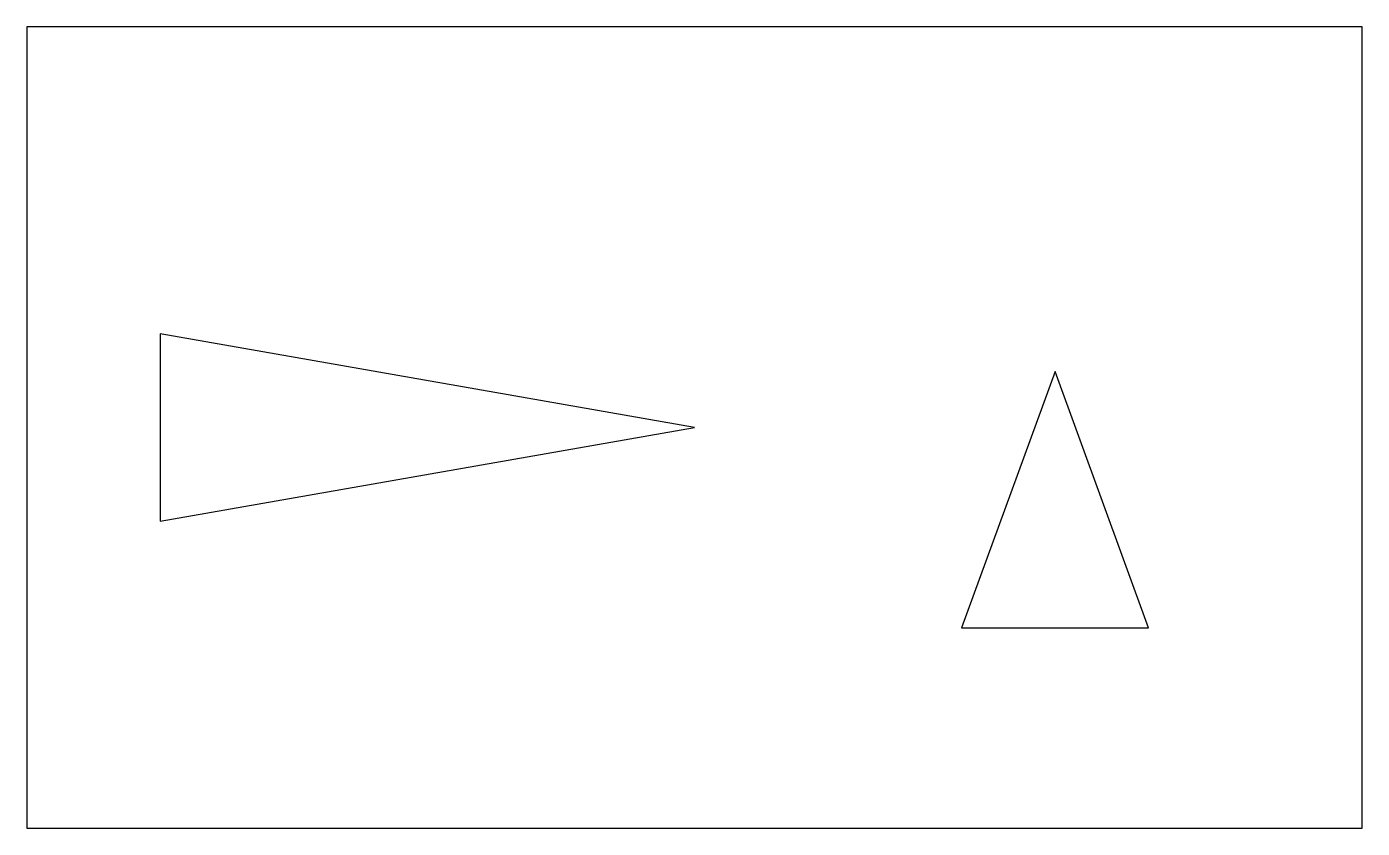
# Model space of a CAD drawing. Header units: millimetres. Extents: x 0 to 100, y 0 to 60.
import ezdxf

# ---------------------------------------------------------------- set-up
doc = ezdxf.new("R2010")
doc.units = ezdxf.units.MM

msp = doc.modelspace()

# ---------------------------------------------------------------- linework, layer by layer
for points in [[(0, 0), (100, 0), (100, 60), (0, 60)], [(10, 23), (50, 30), (10, 37)], [(70, 15), (84, 15), (77, 34.2)]]:
    msp.add_lwpolyline(points, close=True)

doc.saveas('drawing.dxf')
